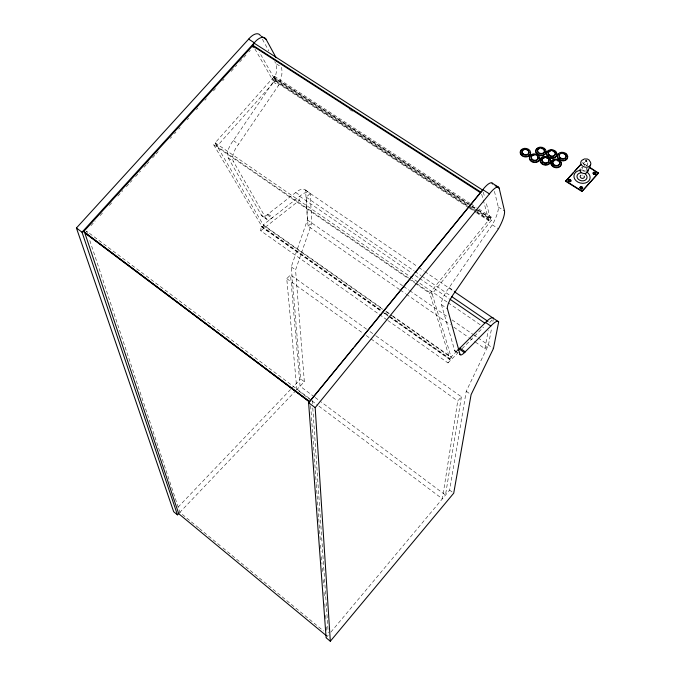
<?xml version="1.0" encoding="UTF-8"?>
<svg xmlns="http://www.w3.org/2000/svg" width="675" height="675" viewBox="0 0 675 675"><rect width="100%" height="100%" fill="white"/><g stroke="black" fill="none" stroke-linecap="round" stroke-linejoin="round"><path stroke-width="0.51" stroke-dasharray="3.38 2.53" d="M386.986 319.866L260.761 230.782L261.082 226.555L261.681 226.091L381.518 310.458M375.967 335.863L461.396 396.824L457.743 401.034L442.37 498.833L318.718 405.979M461.396 396.824L445.492 495.096L321.089 401.912M330.851 632.138L449.643 490.134L466.239 391.247L488.43 345.052L491.721 327.594M475.403 342.098L484.886 348.671L488.219 330.598M492.885 321.427L493.265 319.376M581.698 170.463L582.972 165.51M585.824 171.458L587.123 166.514M387.838 320.473L447.947 362.897L449.626 358.4L389.273 315.917M296.376 390.057L304.349 381.687L300.653 378.92L291.254 266.878L307.37 219.932L305.606 190.333A17.685 7.273 -55.6 0 0 295.751 192.51L266.549 215.241A10.69 4.565 -55.2 0 1 261.841 215.873L228.167 157.832A14.842 7.02 -56.1 0 1 233.347 140.594L273.181 81.97A24.452 11.829 -58 0 0 275.738 63.433L274.75 61.636M304.349 381.687L295.566 269.941L311.825 223.012L310.213 193.472A17.71 7.206 -55.6 0 0 300.4 195.699L263.225 224.876L382.995 309.091M266.288 218.86L233.356 161.393A14.867 6.953 -56.1 0 1 238.587 144.163L278.497 85.438A24.494 11.728 -58 0 0 281.137 66.918L275.738 63.433M456.713 350.806A11.399 2.793 -55.1 0 1 454.815 351.034L441.467 304.687A15.938 4.354 -55.6 0 1 449.137 287.609L492.294 224.834A26.308 7.374 -56.6 0 0 498.293 207.006L494.362 191.033M476.626 212.87L488.987 220.927L490.506 218.919L485.966 202.061M449.904 359.319L451.254 357.581L431.367 291.288L429.781 293.304L449.904 359.319L390.547 317.52M468.678 207.697L272.666 80.004L274.134 78.173L259.428 52.245M476.592 211.739L488.928 219.763L431.342 291.178L431.983 294.064L491.408 220.303L491.13 217.038L477.031 207.875M476.626 212.009L488.953 220.042L491.13 217.038M262.364 227.256L263.689 225.661L215.241 142.948L213.688 144.762L262.364 227.256L381.08 310.854M326.126 637.782L328.371 634.956M408.569 277.982L216.953 146.306L275.83 80.013L274.396 76.207L273.788 77.347L468.408 203.901M216.953 146.306L215.173 142.805L272.211 78.671L469.547 207.149M475.74 211.435L272.337 78.983L273.788 77.347M489.704 322.566L492.21 319.756M90.931 225.686L95.175 221.012M100.136 215.561L102.963 212.439M109.333 205.428L112.877 201.538M117.83 196.079L122.791 190.628M126.326 186.73L131.996 180.495M135.532 176.597L140.493 171.146M144.028 167.248L146.154 164.911M146.863 164.135L148.989 161.797M152.525 157.899L155.36 154.786M156.068 154.001L158.195 151.664M170.227 138.417L171.644 136.856M174.479 133.743L175.897 132.182M178.723 129.068L180.141 127.508M187.22 119.72L188.637 118.159M196.425 109.586L197.843 108.025M204.922 100.237L206.339 98.677M213.418 90.889L215.544 88.552M222.623 80.755L224.041 79.203M231.12 71.407L234.664 67.508M235.372 66.732L236.782 65.171M239.617 62.058L243.16 58.16M243.869 57.383L245.987 55.046M248.822 51.924L250.239 50.372M179.634 512.578L295.65 390.817M178.04 507.187L290.495 389.551M291.22 388.792L300.653 378.92M484.886 348.671L488.43 345.052M456.941 351.076L451.069 356.957L392.479 315.757M447.947 362.897L458.342 352.451M462.063 348.722L483.604 327.097M311.15 400.292L296.857 389.551L286.757 278.632L290.545 274.902L366.576 329.155M399.473 289.482L308.011 226.1L306.298 197.193L310.213 193.472M84.822 232.976L86.754 231.289L311.453 399.988M308.011 226.1L311.825 223.012M260.761 230.782L299.194 200.517L299.649 196.29L411.809 273.097M587.427 165.89L582.289 162.726L587.326 166.269M349.582 109.46L353.126 111.746M498.293 207.006L504.546 211.03M274.396 76.207L469.986 203.293M470.863 203.867L476.153 207.301M273.67 77.026L471.015 205.343M471.892 205.917L477.183 209.351M478.06 209.925L490.396 217.941M471.926 206.196L477.208 209.63M478.094 210.203L490.421 218.219M274.134 78.173L468.433 204.559M471.96 206.854L474.609 208.583M475.495 209.157L490.506 218.919M275.83 80.013L468.442 205.352M469.327 205.926L474.626 209.377M475.512 209.95L491.408 220.303M470.424 207.723L475.715 211.165M469.564 208.271L475.74 212.296M273.181 81.97L278.497 85.438M492.294 224.834L498.445 228.842M233.347 140.594L238.587 144.163M449.137 287.609L455.195 291.727M305.142 189.852L309.757 192.991M305.606 190.333L417.909 266.861M418.778 267.452L423.984 271.004M424.853 271.595L453.516 291.127M306.298 197.193L414.079 270.869M414.948 271.468L421.031 275.628M421.9 276.218L450.588 295.827M295.751 192.51L300.4 195.699M415.285 275.484L418.762 277.864M419.631 278.454L449.196 298.704M215.173 142.805L447.238 302.138M448.107 302.729L480.136 324.717M412.037 280.361L431.983 294.064M213.688 144.762L408.08 278.387M408.949 278.986L414.155 282.563M415.024 283.163L429.781 293.304M228.167 157.832L233.356 161.393M441.467 304.687L447.449 308.796M307.37 219.932L402.722 285.829M403.591 286.428L408.78 290.014M409.649 290.613L447.736 316.938M452.073 319.925L472.846 334.285M473.715 334.884L477.174 337.281M478.043 337.88L493.442 348.519M400.334 290.081L405.506 293.667M406.375 294.266L450.377 324.759M453.828 327.147L468.492 337.314M469.361 337.913L474.533 341.499M268.043 214.127L272.742 217.401L271.249 218.523A10.707 4.522 -55.2 0 1 266.566 219.181L261.562 215.553M267.19 214.793L271.882 218.076M261.259 215.03L266.566 219.181M454.545 350.384L459.928 354.156M454.663 350.798L460.038 354.561M386.446 311.521L391.61 315.149M263.689 225.661L385.003 310.989M385.864 311.588L391.888 315.824M392.749 316.432L451.254 357.581M384.961 312.879L388.412 315.309M384.522 313.276L389.686 316.913M261.082 226.555L381.257 311.192M382.118 311.799L388.125 316.035M388.986 316.634L449.077 358.957M291.254 266.878L295.566 269.941M466.239 391.247L470.273 394.116M369.993 331.594L375.114 335.256M286.757 278.632L362.846 333.104M366.263 335.551L457.743 401.034M449.643 490.134L452.098 491.957M314.364 396.875L300.071 386.176L290.545 274.902M315.2 397.507L320.245 401.288M311.993 400.925L317.883 405.346M198.61 527.867L179.963 512.477L89.075 238.292M199.42 528.542L222.134 547.282M222.944 547.948L323.502 630.939M254.88 48.895L272.666 80.004M262.415 39.251L268.827 50.895M86.754 231.289L87.412 233.288M481.68 194.257L488.987 220.927M483.3 192.139L484.633 197.1M310.652 405.759L316.212 483.325M316.288 484.372L317.039 494.859M317.115 495.906L318.693 517.919M318.769 518.965L319.52 529.445M319.596 530.491L320.347 540.979M320.65 545.172L321.098 551.458M321.477 556.698L322 564.038M322.304 568.232L322.675 573.472M323.131 579.766L323.578 586.052M324.034 592.338L324.405 597.586M324.861 603.872L325.156 608.065M325.688 615.406L326.059 620.646M326.514 626.932L326.81 631.125M312.297 400.621L312.508 403.768M312.795 407.978L328.227 632.855M582.55 170.809A8.168 6.421 12 0 1 584.617 171.323M582.652 170.429A8.176 6.421 11.9 0 1 584.71 170.944M581.352 167.822A3.957 3.097 11.9 0 1 582.204 167.434M586.879 168.564A3.957 3.097 11.9 0 1 587.444 169.29M587.233 162.835A2.16 1.679 11.8 0 1 587.537 164.734A2.16 1.679 11.8 0 1 585.47 165.502M584.921 165.367A2.16 1.679 11.8 0 1 584.002 164.801M583.698 164.413A2.16 1.679 11.8 0 1 584.677 162.219M582.424 175.019A2.126 1.671 12 0 1 582.964 175.154"/><path stroke-width="1.01" d="M454.385 291.718L498.673 321.899L493.442 348.519L471.083 394.689L453.727 493.18L330.32 641.25L326.126 637.782L308.602 402.688L482.836 189.65A14.453 4.219 -57 0 1 492.649 184.047M589.14 166.944L598.463 173.121L581.96 191.455L565.599 181.254L580.905 164.244M570.67 181.465A1.105 0.869 11.5 0 1 568.966 181.44L569.059 181.069A1.131 0.886 11.5 0 1 568.46 179.651A1.131 0.886 11.5 0 1 570.265 179.744A1.105 0.869 11.5 0 1 570.763 181.094A1.105 0.869 11.5 0 1 569.059 181.069M570.814 181.246A1.105 0.869 11.5 0 0 570.173 180.124L570.265 179.744M580.837 188.384A1.105 0.878 12.2 0 0 582.55 188.409A1.105 0.878 12.2 0 0 582.036 187.059A1.131 0.894 12.2 0 0 580.222 186.967A1.131 0.894 12.2 0 0 580.837 188.384L580.736 188.764A1.105 0.878 12.2 0 0 582.23 188.966M582.592 188.561A1.105 0.878 12.2 0 0 581.943 187.431L582.036 187.059M581.96 191.455L598.573 172.741M594.439 174.547A1.097 0.861 12.4 0 1 593.882 174.243L593.983 173.872A1.122 0.878 12.4 0 1 593.367 172.471A1.122 0.878 12.4 0 1 595.164 172.555A1.097 0.861 12.4 0 1 595.679 173.897A1.097 0.861 12.4 0 1 593.983 173.872M595.358 174.445A1.097 0.861 12.4 0 0 595.063 172.935L595.164 172.555M587.63 171.686L590.574 164.928M252.788 45.233L254.357 43.31L482.76 190.156L481.14 192.282L252.788 45.233L253.834 47.064M330.32 641.25L315.174 407.632L489.443 193.902A14.487 4.143 -57 0 1 499.188 188.224L504.546 211.03A26.367 7.239 -56.6 0 1 498.445 228.842L455.195 291.727A15.964 4.269 -55.6 0 0 447.449 308.796L460.038 354.561M353.101 348.519L309.732 401.541L83.658 231.593L252.534 45.833L480.524 192.713L415.142 272.649M354.434 346.882L413.809 274.286M178.909 513.337L177.457 514.856L82.013 232.2L254.298 42.761A13.416 6.666 -58.9 0 1 266.051 39.251L276.109 57.696M177.457 514.856L173.686 511.743L76.427 227.998L248.645 39.125A13.39 6.725 -58.9 0 1 260.432 35.665M565.599 181.254L573.202 172.935M574.585 171.425L580.804 164.624M498.673 321.899A18.841 4.337 -55.3 0 0 490.809 326.025L464.442 352.637L459.11 348.907M457.675 350.342L485.544 322.422A18.807 4.43 -55.3 0 1 493.459 318.347M586.718 161.401C585.461 158.431 586.44 163.654 585.976 160.667M584.077 158.963L587.427 159.03L589.368 160.228M589.899 167.847L595.038 171.011M596.751 172.066L598.463 173.121M565.692 180.875L582.053 191.084M492.016 183.026L498.58 187.22M261.242 36.18L266.051 39.251M495.096 185.608L499.188 188.224M248.645 39.125L254.298 42.761M482.836 189.65L489.443 193.902M451.457 296.426L487.966 321.376M485.544 322.422L490.809 326.025M450.065 299.295L484.844 323.114M309.378 401.743L83.658 231.593M309.58 401.979L84.822 232.976L178.748 513.751L326.379 635.698M76.427 227.998L82.013 232.2M308.602 402.688L315.174 407.632M252.534 45.833L253.074 47.25M459.928 354.156L460.181 354.797A11.416 2.742 -55.1 0 0 463.86 353.177L465.235 351.835L459.903 348.106L458.528 349.448A11.399 2.793 -55.1 0 1 457.878 349.996M539.595 158.034A5.197 4.075 9.4 0 1 534.701 162.532A5.197 4.075 9.4 0 1 529.352 157.714M529.647 156.693A5.197 4.075 9.4 0 1 530.28 155.782M531.2 155.056A5.197 4.075 9.4 0 1 532.339 154.558M537.773 156.997A3.527 2.767 9.4 0 1 535.781 160.658A3.527 2.767 9.4 0 1 531.2 158.465A3.527 2.767 9.4 0 1 533.992 155.191M561.237 164.329A5.214 4.092 10.5 0 1 554.318 167.392A5.214 4.092 10.5 0 1 551.812 160.988M552.715 160.262A5.214 4.092 10.5 0 1 553.854 159.756M555.145 159.519A5.214 4.092 10.5 0 1 556.487 159.562M557.812 159.882A5.214 4.092 10.5 0 1 559.01 160.456M560.748 162.203A5.214 4.092 10.5 0 1 561.161 163.249M559.347 162.211A3.544 2.776 10.5 0 1 557.677 165.814A3.544 2.776 10.5 0 1 552.985 164.16A3.544 2.776 10.5 0 1 554.664 160.557M557.347 160.642A3.544 2.776 10.5 0 1 558.166 161.03M553.382 165.248A3.535 2.776 10.5 0 1 552.884 164.599M567.557 156.423A5.197 4.058 10.6 0 1 561.406 160.726A5.197 4.058 10.6 0 1 558.233 154.178M561.541 152.719A5.197 4.058 10.6 0 1 562.891 152.761M565.405 153.647A5.197 4.058 10.6 0 1 566.409 154.432M566.03 156.094A3.527 2.751 10.6 0 1 561.853 159.013A3.527 2.751 10.6 0 1 559.702 154.567M563.752 153.824A3.527 2.751 10.6 0 1 565.743 155.385M559.811 158.406A3.527 2.751 10.6 0 1 559.313 157.764M556.757 153.849A5.189 4.05 10.1 0 1 553.466 158.178A5.189 4.05 10.1 0 1 547.222 155.976A5.189 4.05 10.1 0 1 548.362 150.879M550.775 150.154A5.189 4.05 10.1 0 1 552.116 150.196M554.622 151.082A5.189 4.05 10.1 0 1 556.343 152.803M555.221 153.52A3.518 2.751 10.1 0 1 551.036 156.423A3.518 2.751 10.1 0 1 548.91 151.993M549.526 151.504A3.518 2.751 10.1 0 1 550.294 151.166M552.968 151.251A3.518 2.751 10.1 0 1 554.943 152.812M549.003 155.824A3.518 2.751 10.1 0 1 548.235 154.474M545.923 151.284A5.181 4.05 9.6 0 1 542.616 155.604A5.181 4.05 9.6 0 1 536.389 153.411A5.181 4.05 9.6 0 1 537.553 148.331M543.805 148.525A5.181 4.05 9.6 0 1 544.801 149.302M542.953 149.082A3.518 2.742 9.6 0 1 543.417 153.326A3.518 2.742 9.6 0 1 538.076 152.609A3.518 2.742 9.6 0 1 539.477 148.61M541.257 148.483A3.518 2.742 9.6 0 1 542.143 148.694M550.446 161.722A5.206 4.084 10 0 1 543.527 164.776A5.206 4.084 10 0 1 541.055 158.389M541.966 157.663A5.206 4.084 10 0 1 543.105 157.165M549.248 158.642A5.206 4.084 10 0 1 549.973 159.595M548.564 159.604A3.535 2.767 9.9 0 1 546.59 163.274A3.535 2.767 9.9 0 1 541.991 161.08A3.535 2.767 9.9 0 1 544.776 157.79M546.581 158.034A3.535 2.767 9.9 0 1 547.4 158.422M542.599 162.641A3.535 2.767 10 0 1 542.109 161.992M530.466 152.474A5.181 4.058 8.9 0 1 527.116 156.803A5.181 4.058 8.9 0 1 520.898 154.6A5.181 4.058 8.9 0 1 522.104 149.512M524.534 148.787A5.181 4.058 8.9 0 1 525.876 148.829M528.922 152.145A3.51 2.751 8.9 0 1 524.686 155.047A3.51 2.751 8.9 0 1 522.619 150.626M523.243 150.137A3.51 2.751 8.9 0 1 524.019 149.799M526.694 149.884A3.51 2.751 8.9 0 1 528.652 151.436M522.686 154.448A3.51 2.751 8.9 0 1 521.935 153.098M585.132 173.897A5.088 3.999 11.9 0 1 585.056 180.284A5.088 3.999 11.9 0 1 577.344 177.955A5.088 3.999 11.9 0 1 581.42 172.775M593.882 174.243A1.122 0.878 12.4 0 1 593.57 174.099M593.317 173.888A1.122 0.878 12.4 0 1 593.502 172.665A1.122 0.878 12.4 0 1 595.063 172.935M580.424 188.612A1.131 0.894 12.2 0 1 580.171 188.401M579.935 187.861A1.131 0.894 12.2 0 1 581.943 187.431M568.966 181.44A1.131 0.886 11.5 0 1 568.367 180.031A1.131 0.886 11.5 0 1 570.173 180.124M586.592 171.855A8.176 6.421 11.9 0 1 587.309 182.166A8.176 6.421 11.9 0 1 574.712 179.061A8.176 6.421 11.9 0 1 580.542 170.353M589.596 160.903A5.113 3.982 11.8 0 1 588.76 166.725A5.113 3.982 11.8 0 1 581.428 164.962A5.113 3.982 11.8 0 1 583.554 159.452M587.765 170.092A3.957 3.097 11.9 0 1 583.639 173.475A3.957 3.097 11.9 0 1 580.213 169.062M584.17 176.099A2.126 1.671 12 0 1 583.36 178.217A2.126 1.671 12 0 1 580.567 177.542A2.126 1.671 12 0 1 580.897 175.306M530.617 160.355A5.197 4.084 9.4 0 0 539.443 159.688A5.197 4.084 9.4 0 0 533.697 153.875A5.197 4.084 9.4 0 0 530.617 160.355M531.984 159.114A3.527 2.767 9.4 0 0 537.975 158.667A3.527 2.767 9.4 0 0 534.077 154.727A3.527 2.767 9.4 0 0 531.984 159.114M552.217 165.586A5.223 4.092 10.5 0 0 561.052 164.911A5.223 4.092 10.5 0 0 555.23 159.072A5.223 4.092 10.5 0 0 552.217 165.586M553.593 164.346A3.544 2.776 10.5 0 0 559.583 163.898A3.544 2.776 10.5 0 0 555.635 159.933A3.544 2.776 10.5 0 0 553.593 164.346M558.655 158.735A5.206 4.058 10.6 0 0 567.456 158.068A5.206 4.058 10.6 0 0 561.634 152.272A5.206 4.058 10.6 0 0 558.655 158.735M560.022 157.503A3.527 2.751 10.6 0 0 565.996 157.047A3.527 2.751 10.6 0 0 562.047 153.115A3.527 2.751 10.6 0 0 560.022 157.503M547.847 156.153A5.189 4.058 10.1 0 0 556.639 155.486A5.189 4.058 10.1 0 0 550.859 149.707A5.189 4.058 10.1 0 0 547.847 156.153M549.214 154.912A3.527 2.751 10.1 0 0 555.179 154.465A3.527 2.751 10.1 0 0 551.256 150.542A3.527 2.751 10.1 0 0 549.214 154.912M536.996 153.579A5.181 4.05 9.6 0 0 545.788 152.921A5.181 4.05 9.6 0 0 540.051 147.15A5.181 4.05 9.6 0 0 536.996 153.579M538.363 152.347A3.518 2.742 9.6 0 0 544.328 151.9A3.518 2.742 9.6 0 0 540.43 147.985A3.518 2.742 9.6 0 0 538.363 152.347M541.426 162.97A5.214 4.084 9.9 0 0 550.26 162.304A5.214 4.084 9.9 0 0 544.472 156.473A5.214 4.084 9.9 0 0 541.426 162.97M542.793 161.73A3.535 2.776 9.9 0 0 548.792 161.283A3.535 2.776 9.9 0 0 544.868 157.326A3.535 2.776 9.9 0 0 542.793 161.73M521.497 154.778A5.181 4.058 8.9 0 0 530.305 154.111A5.181 4.058 8.9 0 0 524.602 148.331A5.181 4.058 8.9 0 0 521.497 154.778M522.863 153.546A3.518 2.751 8.9 0 0 528.837 153.098A3.518 2.751 8.9 0 0 524.973 149.175A3.518 2.751 8.9 0 0 522.863 153.546"/></g></svg>
